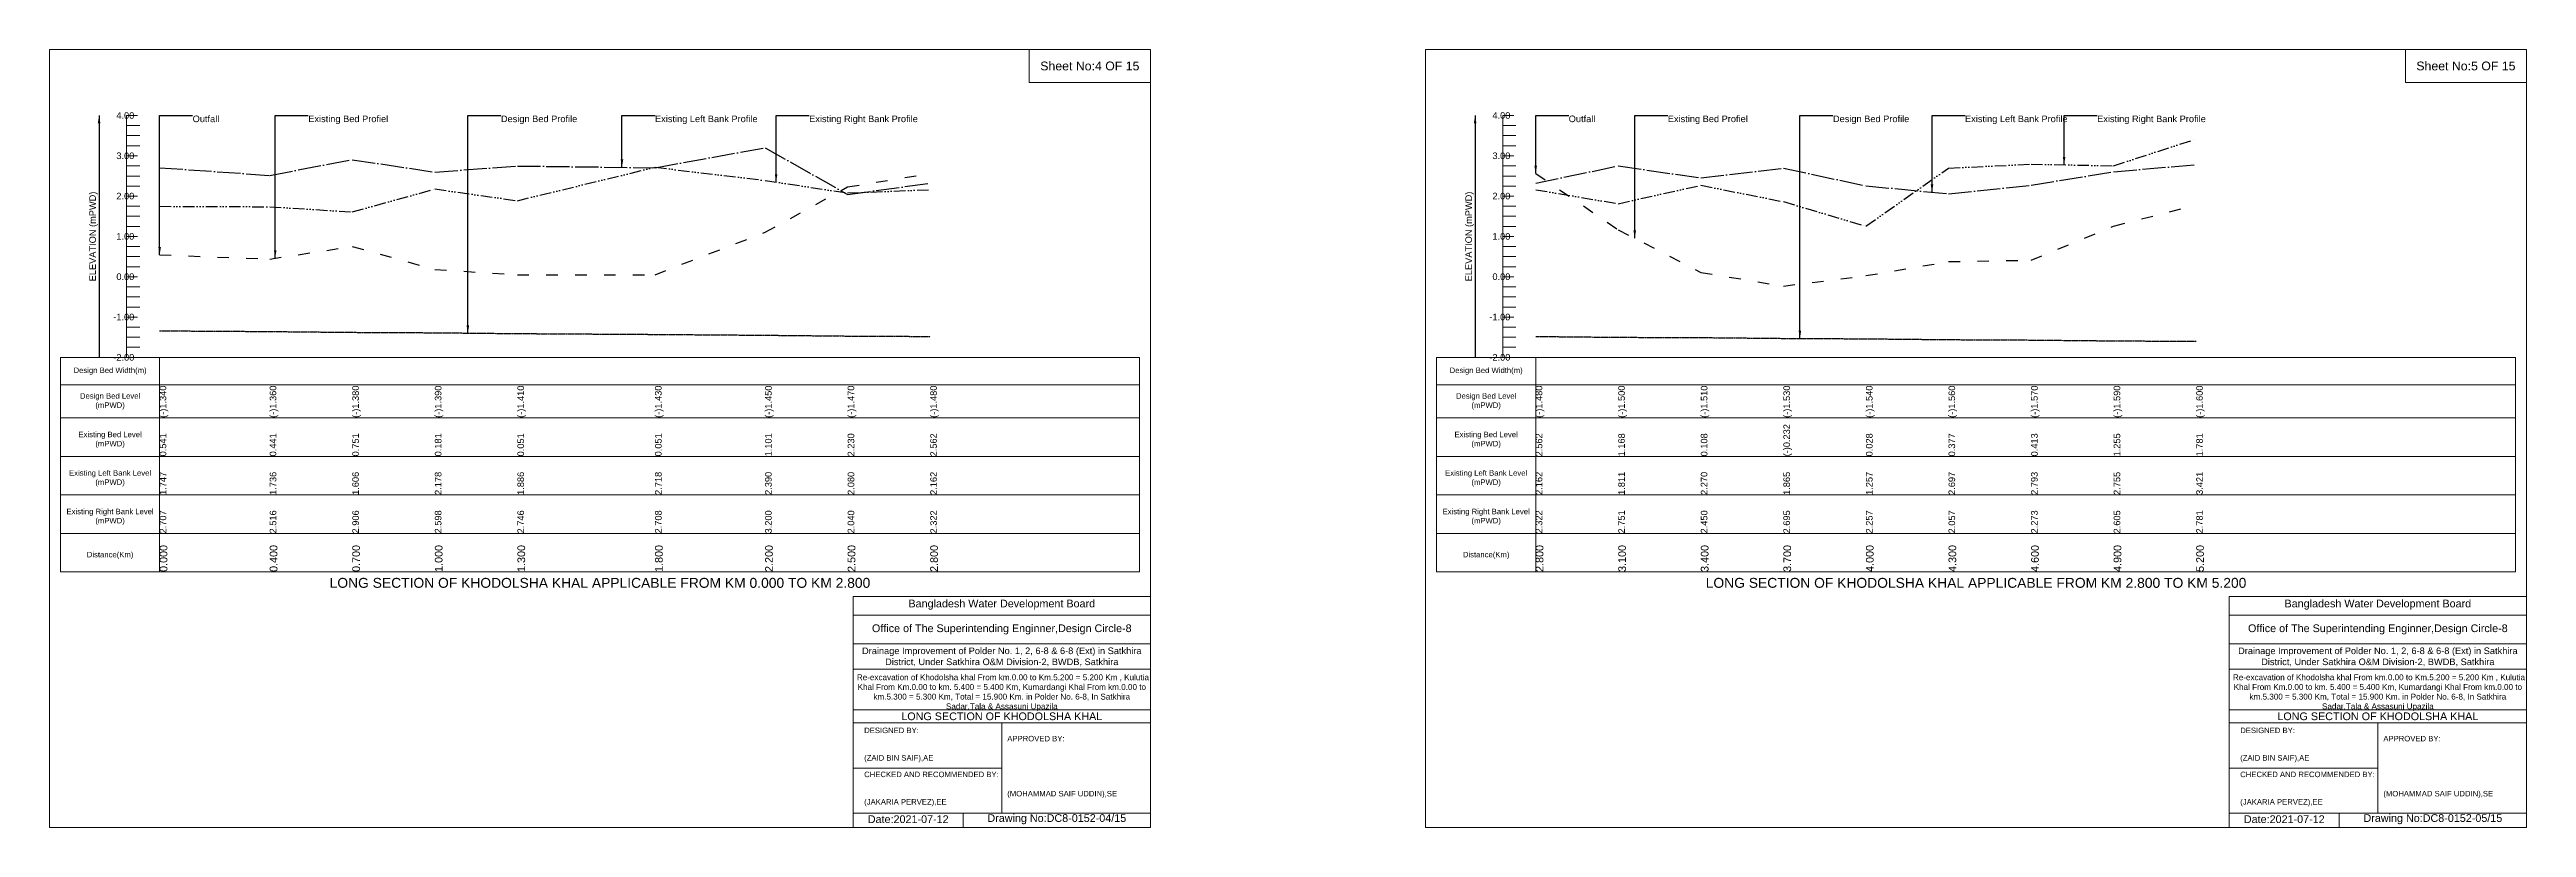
# Model space of a CAD drawing. Header units: inches. Extents: x 91000 to 568000, y -5656 to 0.
# Drawn here: x 130000 to 148000, y -5656 to 0 of the extents above; entities that cross this region are included whole.
import ezdxf

# ---------------------------------------------------------------- set-up
doc = ezdxf.new("R2010")
doc.units = ezdxf.units.IN
doc.header["$LTSCALE"] = 7
doc.header["$MEASUREMENT"] = 0
for name, pattern in [('ACAD_ISO03W100', [30, 12, -18]), ('ACAD_ISO04W100', [30, 24, -3, 0, -3]), ('ACAD_ISO14W100', [24, 12, -3, 0, -3, 0, -3, 0, -3]), ('CENTER', [2, 1.25, -0.25, 0.25, -0.25])]:
    doc.linetypes.add(name, pattern=pattern)
for name, color, linetype, lineweight in [('Cross Section Labels', 7, 'Continuous', 9), ('Design Bed Level Long Section', 7, 'CENTER', 25), ('Existing Bed Level for Long Section', 7, 'ACAD_ISO03W100', 25), ('Existing Left Bank of Long section', 7, 'ACAD_ISO04W100', 25), ('Existing Right Bank of Long Section', 7, 'ACAD_ISO14W100', 25), ('Long Section Border', 7, 'Continuous', 9), ('Long Section Labels', 7, 'Continuous', 9), ('Vscale for Long Section', 7, 'Continuous', 9)]:
    doc.layers.add(name, color=color, linetype=linetype, lineweight=lineweight)
doc.styles.get("Standard").update_dxf_attribs({"font": 'arial.ttf'})
doc.dimstyles.get("Standard").update_dxf_attribs({"dimtxt": 0.18, "dimasz": 0.18, "dimexe": 0.18, "dimexo": 0.0625, "dimgap": 0.09, "dimtad": 0, "dimtih": 1, "dimtoh": 1, "dimdec": 4, "dimzin": 0, "dimdsep": 46, "dimtxsty": 'Standard', "dimcen": 0.09, "dimadec": 0, "dimazin": 0, "dimtfac": 1, "dimtdec": 4, "dimtofl": 0, "dimtmove": 0, "dimatfit": 3, "dimfxl": 1, "dimtolj": 1, "dimtzin": 0, "dimarcsym": 0})

msp = doc.modelspace()

# ---------------------------------------------------------------- linework, layer by layer
at = {"layer": 'Cross Section Labels'}
for points in [[(130000, 0), (138000, 0), (138000, -5656), (130000, -5656)], [(137120, 0), (138000, 0), (138000, -240), (137120, -240)], [(140000, 0), (148000, 0), (148000, -5656), (140000, -5656)], [(147120, 0), (148000, 0), (148000, -240), (147120, -240)]]:
    msp.add_lwpolyline(points, close=True, dxfattribs=at)
for points in [[(135840, -5656), (135840, -3976), (138000, -3976)], [(135840, -4112), (138000, -4112)], [(145840, -5656), (145840, -3976), (148000, -3976)], [(145840, -4112), (148000, -4112)], [(135840, -4320), (138000, -4320)], [(145840, -4320), (148000, -4320)], [(135840, -4504), (138000, -4504)], [(145840, -4504), (148000, -4504)], [(135840, -4800), (138000, -4800)], [(145840, -4800), (148000, -4800)], [(135840, -4896), (138000, -4896)], [(136920, -4896), (136920, -5552)], [(145840, -4896), (148000, -4896)], [(146920, -4896), (146920, -5552)], [(135840, -5224), (136920, -5224)], [(145840, -5224), (146920, -5224)], [(135840, -5552), (138000, -5552)], [(136640, -5552), (136640, -5656)], [(145840, -5552), (148000, -5552)], [(146640, -5552), (146640, -5656)]]:
    msp.add_lwpolyline(points, dxfattribs=at)
at = {"layer": 'Design Bed Level Long Section'}
for points in [[(130800, -2045), (131600, -2050), (132200, -2056), (132800, -2059), (133400, -2065), (134400, -2071), (135200, -2077), (135800, -2083), (136400, -2086)], [(140800, -2086), (141400, -2092), (142000, -2094), (142600, -2100), (143200, -2103), (143800, -2109), (144400, -2112), (145000, -2118), (145600, -2121)]]:
    msp.add_lwpolyline(points, dxfattribs=at)
at = {"layer": 'Existing Bed Level for Long Section'}
for points in [[(130800, -1493), (131600, -1523), (132200, -1432), (132800, -1599), (133400, -1637), (134400, -1637), (135200, -1329), (135800, -999), (136400, -901)], [(140800, -901), (141400, -1310), (142000, -1620), (142600, -1720), (143200, -1644), (143800, -1542), (144400, -1531), (145000, -1284), (145600, -1130)]]:
    msp.add_lwpolyline(points, dxfattribs=at)
at = {"layer": 'Existing Left Bank of Long section'}
for points in [[(130800, -859), (131600, -915), (132200, -801), (132800, -891), (133400, -847), (134400, -859), (135200, -714), (135800, -1054), (136400, -972)], [(140800, -972), (141400, -846), (142000, -934), (142600, -862), (143200, -991), (143800, -1049), (144400, -986), (145000, -889), (145600, -837)]]:
    msp.add_lwpolyline(points, dxfattribs=at)
at = {"layer": 'Existing Right Bank of Long Section'}
for points in [[(140800, -1019), (141400, -1121), (142000, -987), (142600, -1106), (143200, -1284), (143800, -862), (144400, -834), (145000, -845), (145600, -650)], [(130800, -1140), (131600, -1143), (132200, -1181), (132800, -1014), (133400, -1099), (134400, -856), (135200, -952), (135800, -1043), (136400, -1019)]]:
    msp.add_lwpolyline(points, dxfattribs=at)
at = {"layer": 'Long Section Border'}
for points in [[(130080, -2238), (137920, -2238), (137920, -3798), (130080, -3798)], [(140080, -2238), (147920, -2238), (147920, -3798), (140080, -3798)]]:
    msp.add_lwpolyline(points, close=True, dxfattribs=at)
for points in [[(130800, -2238), (130800, -3798)], [(140800, -2238), (140800, -3798)], [(130080, -2438), (137920, -2438)], [(140080, -2438), (147920, -2438)], [(130080, -2678), (137920, -2678)], [(140080, -2678), (147920, -2678)], [(130080, -2958), (137920, -2958)], [(140080, -2958), (147920, -2958)], [(130080, -3238), (137920, -3238)], [(140080, -3238), (147920, -3238)], [(130080, -3518), (137920, -3518)], [(140080, -3518), (147920, -3518)]]:
    msp.add_lwpolyline(points, dxfattribs=at)
at = {"layer": 'Vscale for Long Section'}
for points in [[(130560, -2238), (130560, -1945), (130560, -1652), (130560, -1359), (130560, -1066), (130560, -773), (130560, -480)], [(130560, -480), (130640, -480)], [(140560, -2238), (140560, -1945), (140560, -1652), (140560, -1359), (140560, -1066), (140560, -773), (140560, -480)], [(140560, -480), (140640, -480)], [(130560, -553), (130656, -553)], [(130560, -626), (130656, -626)], [(130560, -700), (130656, -700)], [(140560, -553), (140656, -553)], [(140560, -626), (140656, -626)], [(140560, -700), (140656, -700)], [(130560, -773), (130640, -773)], [(130560, -846), (130656, -846)], [(140560, -773), (140640, -773)], [(140560, -846), (140656, -846)], [(130560, -920), (130656, -920)], [(130560, -993), (130656, -993)], [(130560, -1066), (130640, -1066)], [(140560, -920), (140656, -920)], [(140560, -993), (140656, -993)], [(140560, -1066), (140640, -1066)], [(130560, -1139), (130656, -1139)], [(130560, -1212), (130656, -1212)], [(140560, -1139), (140656, -1139)], [(140560, -1212), (140656, -1212)], [(130560, -1286), (130656, -1286)], [(130560, -1359), (130640, -1359)], [(130560, -1432), (130656, -1432)], [(140560, -1286), (140656, -1286)], [(140560, -1359), (140640, -1359)], [(140560, -1432), (140656, -1432)], [(130560, -1506), (130656, -1506)], [(130560, -1579), (130656, -1579)], [(140560, -1506), (140656, -1506)], [(140560, -1579), (140656, -1579)], [(130560, -1652), (130640, -1652)], [(130560, -1725), (130656, -1725)], [(130560, -1798), (130656, -1798)], [(140560, -1652), (140640, -1652)], [(140560, -1725), (140656, -1725)], [(140560, -1798), (140656, -1798)], [(130560, -1872), (130656, -1872)], [(130560, -1945), (130640, -1945)], [(140560, -1872), (140656, -1872)], [(140560, -1945), (140640, -1945)], [(130560, -2018), (130656, -2018)], [(130560, -2092), (130656, -2092)], [(140560, -2018), (140656, -2018)], [(140560, -2092), (140656, -2092)], [(130560, -2165), (130656, -2165)], [(130560, -2238), (130640, -2238)], [(140560, -2165), (140656, -2165)], [(140560, -2238), (140640, -2238)]]:
    msp.add_lwpolyline(points, dxfattribs=at)

# ---------------------------------------------------------------- texts
at = {"layer": 'Cross Section Labels', "attachment_point": 5}
for s, insert, char_height in [('Sheet No:4 OF 15', (137560, -120), 64), ('Sheet No:5 OF 15', (147560, -120), 64), ('Bangladesh Water Development Board', (136920, -4036), 56), ('Bangladesh Water Development Board', (146920, -4036), 56), ('Office of The Superintending Enginner,Design Circle-8', (136920, -4216), 56), ('Office of The Superintending Enginner,Design Circle-8', (146920, -4216), 56)]:
    msp.add_mtext(s, dxfattribs=dict(at, insert=insert, char_height=char_height))
at = {"layer": 'Cross Section Labels'}
for s, insert, char_height, width, attachment_point in [('Drainage Improvement of Polder No. 1, 2, 6-8 & 6-8 (Ext) in Satkhira District, Under Satkhira O&M Division-2, BWDB, Satkhira', (136920, -4416), 48, 2240, 5), ('Drainage Improvement of Polder No. 1, 2, 6-8 & 6-8 (Ext) in Satkhira District, Under Satkhira O&M Division-2, BWDB, Satkhira', (146920, -4416), 48, 2240, 5), (' Re-excavation of Khodolsha khal From km.0.00 to Km.5.200 = 5.200 Km , Kulutia Khal From Km.0.00 to km. 5.400 = 5.400 Km, Kumardangi Khal From km.0.00 to km.5.300 = 5.300 Km, Total = 15.900 Km. in Polder No. 6-8, In Satkhira Sadar,Tala & Assasuni Upazila', (136920, -4676), 42.152, 2160, 5), (' Re-excavation of Khodolsha khal From km.0.00 to Km.5.200 = 5.200 Km , Kulutia Khal From Km.0.00 to km. 5.400 = 5.400 Km, Kumardangi Khal From km.0.00 to km.5.300 = 5.300 Km, Total = 15.900 Km. in Polder No. 6-8, In Satkhira Sadar,Tala & Assasuni Upazila', (146920, -4676), 42.152, 2160, 5), ('LONG SECTION OF KHODOLSHA KHAL', (136920, -4848), 56, 2240, 5), ('LONG SECTION OF KHODOLSHA KHAL', (146920, -4848), 56, 2240, 5), ('DESIGNED BY:^J^J^J(ZAID BIN SAIF),AE', (135920, -5056), 40, 1120, 4), ('APPROVED BY:^J^J^J^J^J^J(MOHAMMAD SAIF UDDIN),SE', (136960, -5216), 40, 1120, 4), ('DESIGNED BY:^J^J^J(ZAID BIN SAIF),AE', (145920, -5056), 40, 1120, 4), ('APPROVED BY:^J^J^J^J^J^J(MOHAMMAD SAIF UDDIN),SE', (146960, -5216), 40, 1120, 4), ('CHECKED AND RECOMMENDED BY:^J^J^J(JAKARIA PERVEZ),EE', (135920, -5376), 40, 1120, 4), ('CHECKED AND RECOMMENDED BY:^J^J^J(JAKARIA PERVEZ),EE', (145920, -5376), 40, 1120, 4), ('Date:2021-07-12', (136240, -5596), 56, 1120, 5), ('Drawing No:DC8-0152-04/15', (137320, -5596), 56, 1760, 5), ('Date:2021-07-12', (146240, -5596), 56, 1120, 5), ('Drawing No:DC8-0152-05/15', (147320, -5596), 56, 1760, 5)]:
    msp.add_mtext(s, dxfattribs=dict(at, insert=insert, char_height=char_height, width=width, attachment_point=attachment_point))
at = {"layer": 'Long Section Border', "attachment_point": 5}
for s, insert, char_height in [('Design Bed Width(m)', (130440, -2338), 40), ('Design Bed Width(m)', (140440, -2338), 40), ('Design Bed Level^J(mPWD)', (130440, -2558), 40), ('Design Bed Level^J(mPWD)', (140440, -2558), 40), ('Existing Bed Level^J(mPWD)', (130440, -2838), 40), ('Existing Bed Level^J(mPWD)', (140440, -2838), 40), ('Existing Left Bank Level^J(mPWD)', (130440, -3118), 40), ('Existing Left Bank Level^J(mPWD)', (140440, -3118), 40), ('Existing Right Bank Level^J(mPWD)', (130440, -3398), 40), ('Existing Right Bank Level^J(mPWD)', (140440, -3398), 40), ('Distance(Km)', (130440, -3678), 40), ('Distance(Km)', (140440, -3678), 40), ('LONG SECTION OF KHODOLSHA KHAL APPLICABLE FROM KM 0.000 TO KM 2.800', (134000, -3878), 72), ('LONG SECTION OF KHODOLSHA KHAL APPLICABLE FROM KM 2.800 TO KM 5.200', (144000, -3878), 72)]:
    msp.add_mtext(s, dxfattribs=dict(at, insert=insert, char_height=char_height))
at = {"layer": 'Long Section Labels', "char_height": 48, "attachment_point": 1}
for s, insert in [('Outfall', (131040, -480)), ('Existing Bed Profiel', (131880, -480)), ('Design Bed Profile', (133280, -480)), ('Existing Left Bank Profile', (134400, -480)), ('Existing Right Bank Profile', (135520, -480)), ('Outfall', (141040, -480)), ('Existing Bed Profiel', (141760, -480)), ('Design Bed Profile', (142960, -480)), ('Existing Left Bank Profile', (143920, -480)), ('Existing Right Bank Profile', (144880, -480))]:
    msp.add_mtext(s, dxfattribs=dict(at, insert=insert))
at = {"layer": 'Vscale for Long Section', "char_height": 48, "attachment_point": 6}
for s, insert in [('4.00', (130616, -480)), ('4.00', (140616, -480)), ('3.00', (130616, -773)), ('3.00', (140616, -773)), ('2.00', (130616, -1066)), ('2.00', (140616, -1066)), ('1.00', (130616, -1359)), ('1.00', (140616, -1359)), ('0.00', (130616, -1652)), ('0.00', (140616, -1652)), ('-1.00', (130616, -1945)), ('-1.00', (140616, -1945)), ('-2.00', (130616, -2238)), ('-2.00', (140616, -2238))]:
    msp.add_mtext(s, dxfattribs=dict(at, insert=insert))
at = {"layer": 'Vscale for Long Section', "rotation": 90}
for s, insert, char_height, attachment_point in [('ELEVATION (mPWD)', (130320, -1359), 48, 5), ('ELEVATION (mPWD)', (140320, -1359), 48, 5), ('(-)1.340', (130800, -2678), 48, 1), ('(-)1.360', (131600, -2678), 48, 1), ('(-)1.380', (132200, -2678), 48, 1), ('(-)1.390', (132800, -2678), 48, 1), ('(-)1.410', (133400, -2678), 48, 1), ('(-)1.430', (134400, -2678), 48, 1), ('(-)1.450', (135200, -2678), 48, 1), ('(-)1.470', (135800, -2678), 48, 1), ('(-)1.480', (136400, -2678), 48, 1), ('(-)1.480', (140800, -2678), 48, 1), ('(-)1.500', (141400, -2678), 48, 1), ('(-)1.510', (142000, -2678), 48, 1), ('(-)1.530', (142600, -2678), 48, 1), ('(-)1.540', (143200, -2678), 48, 1), ('(-)1.560', (143800, -2678), 48, 1), ('(-)1.570', (144400, -2678), 48, 1), ('(-)1.590', (145000, -2678), 48, 1), ('(-)1.600', (145600, -2678), 48, 1), ('0.541', (130800, -2958), 48, 1), ('0.441', (131600, -2958), 48, 1), ('0.751', (132200, -2958), 48, 1), ('0.181', (132800, -2958), 48, 1), ('0.051', (133400, -2958), 48, 1), ('0.051', (134400, -2958), 48, 1), ('1.101', (135200, -2958), 48, 1), ('2.230', (135800, -2958), 48, 1), ('2.562', (136400, -2958), 48, 1), ('2.562', (140800, -2958), 48, 1), ('1.168', (141400, -2958), 48, 1), ('0.108', (142000, -2958), 48, 1), ('(-)0.232', (142600, -2958), 48, 1), ('0.028', (143200, -2958), 48, 1), ('0.377', (143800, -2958), 48, 1), ('0.413', (144400, -2958), 48, 1), ('1.255', (145000, -2958), 48, 1), ('1.781', (145600, -2958), 48, 1), ('1.747', (130800, -3238), 48, 1), ('1.736', (131600, -3238), 48, 1), ('1.606', (132200, -3238), 48, 1), ('2.178', (132800, -3238), 48, 1), ('1.886', (133400, -3238), 48, 1), ('2.718', (134400, -3238), 48, 1), ('2.390', (135200, -3238), 48, 1), ('2.080', (135800, -3238), 48, 1), ('2.162', (136400, -3238), 48, 1), ('2.162', (140800, -3238), 48, 1), ('1.811', (141400, -3238), 48, 1), ('2.270', (142000, -3238), 48, 1), ('1.865', (142600, -3238), 48, 1), ('1.257', (143200, -3238), 48, 1), ('2.697', (143800, -3238), 48, 1), ('2.793', (144400, -3238), 48, 1), ('2.755', (145000, -3238), 48, 1), ('3.421', (145600, -3238), 48, 1), ('2.707', (130800, -3518), 48, 1), ('2.516', (131600, -3518), 48, 1), ('2.906', (132200, -3518), 48, 1), ('2.598', (132800, -3518), 48, 1), ('2.746', (133400, -3518), 48, 1), ('2.708', (134400, -3518), 48, 1), ('3.200', (135200, -3518), 48, 1), ('2.040', (135800, -3518), 48, 1), ('2.322', (136400, -3518), 48, 1), ('2.322', (140800, -3518), 48, 1), ('2.751', (141400, -3518), 48, 1), ('2.450', (142000, -3518), 48, 1), ('2.695', (142600, -3518), 48, 1), ('2.257', (143200, -3518), 48, 1), ('2.057', (143800, -3518), 48, 1), ('2.273', (144400, -3518), 48, 1), ('2.605', (145000, -3518), 48, 1), ('2.781', (145600, -3518), 48, 1), ('0.000', (130800, -3798), 56, 1), ('0.400', (131600, -3798), 56, 1), ('0.700', (132200, -3798), 56, 1), ('1.000', (132800, -3798), 56, 1), ('1.300', (133400, -3798), 56, 1), ('1.800', (134400, -3798), 56, 1), ('2.200', (135200, -3798), 56, 1), ('2.500', (135800, -3798), 56, 1), ('2.800', (136400, -3798), 56, 1), ('2.800', (140800, -3798), 56, 1), ('3.100', (141400, -3798), 56, 1), ('3.400', (142000, -3798), 56, 1), ('3.700', (142600, -3798), 56, 1), ('4.000', (143200, -3798), 56, 1), ('4.300', (143800, -3798), 56, 1), ('4.600', (144400, -3798), 56, 1), ('4.900', (145000, -3798), 56, 1), ('5.200', (145600, -3798), 56, 1)]:
    msp.add_mtext(s, dxfattribs=dict(at, insert=insert, char_height=char_height, attachment_point=attachment_point))

# ---------------------------------------------------------------- leaders
at = {"layer": 'Long Section Labels', "annotation_type": 0, "has_hookline": 1, "hookline_direction": 0}
for points, text_width in [([(130800, -1493), (130800, -480), (131040, -480)], 186), ([(131640, -1517), (131640, -480), (131880, -480)], 571), ([(133040, -2062), (133040, -480), (133280, -480)], 547), ([(134160, -856), (134160, -480), (134400, -480)], 737), ([(135280, -964), (135280, -480), (135520, -480)], 782), ([(140800, -901), (140800, -480), (141040, -480)], 186), ([(141520, -1372), (141520, -480), (141760, -480)], 571), ([(142720, -2101), (142720, -480), (142960, -480)], 547), ([(143680, -1038), (143680, -480), (143920, -480)], 737), ([(144640, -838), (144640, -480), (144880, -480)], 782)]:
    msp.add_leader(points, dimstyle='Standard', override={"dimasz": 57.6}, dxfattribs=dict(at, text_width=text_width))
at = {"layer": 'Vscale for Long Section'}
for points in [[(130360, -480), (130360, -2238)], [(140360, -480), (140360, -2238)]]:
    msp.add_leader(points, dimstyle='Standard', override={"dimasz": 57.6}, dxfattribs=at)

doc.saveas('drawing.dxf')
